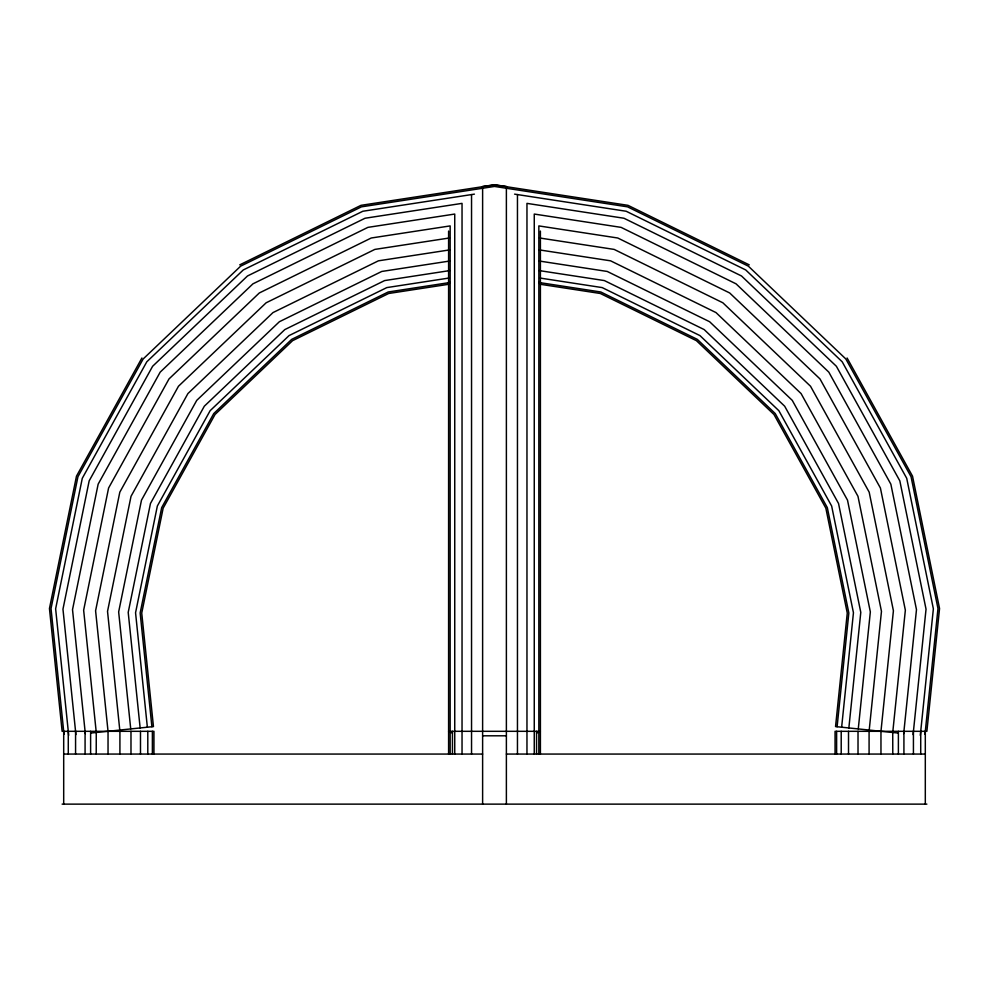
<?xml version="1.0" encoding="UTF-8"?>
<svg xmlns="http://www.w3.org/2000/svg" width="989" height="989" viewBox="0 0 989 989"><rect width="100%" height="100%" fill="white"/><g stroke="black" fill="none" stroke-linecap="round" stroke-linejoin="round"><path stroke-width="1.48" d="M96.217 753.89L96.267 732.49L83.645 610.188L108.592 488.022L169.008 378.935L259.316 292.967L371.246 238.003L450.156 225.912L450.156 753.89M90.617 754.063L90.617 731.316M837.102 726.742L848.846 612.982L827.323 507.617L775.228 413.538L697.332 339.388L600.805 291.99L538.857 282.483M841.639 727.212L853.445 612.76L831.65 506.022L778.875 410.707L699.965 335.605L602.177 287.589L539.611 277.983M848.859 727.953L860.789 612.389L838.536 503.475L784.685 406.219L704.168 329.572L604.378 280.579L539.153 270.578M858.267 728.93L870.345 611.919L847.511 500.162L792.263 400.372L709.632 321.734L607.246 271.456L539.067 260.997M880.964 754.063L880.964 731.316L869.22 730.055L881.471 611.375L857.97 496.305L801.078 393.56L716.011 312.586L610.584 260.824L538.844 249.821M880.964 731.316L893.413 610.782L869.183 492.163L810.535 386.254L722.848 302.782L614.169 249.413L539.5 237.966M898.383 754.063L898.383 731.316M903.686 733.615L916.482 609.644L890.854 484.165L828.807 372.124L736.051 283.831L621.092 227.371L534.258 214.057L534.258 754.063M913.094 734.592L926.038 609.175L899.829 480.852L836.385 366.276L741.515 275.98L623.96 218.248L526.964 203.375L526.964 754.063M920.302 735.334L933.369 608.816L906.715 478.305L842.195 361.789L745.718 269.948L626.161 211.25L514.589 194.141M924.999 734.308L937.98 608.581L911.054 476.71L845.842 358.97L748.352 266.165L627.545 206.837L494.5 186.439L361.455 206.837L240.648 266.165L143.158 358.97L77.946 476.71L51.02 608.581L64.001 734.308M141.909 358.006L76.474 476.166L49.45 608.507L62.122 731.316L153.938 731.316L153.938 754.063M239.746 264.879L360.985 205.341L494.5 184.869L506.38 186.439L506.38 804.131M536.545 733.047L540.353 731.316L448.598 731.316L452.455 733.047M474.411 194.141L362.839 211.25L243.282 269.948L146.805 361.789L82.285 478.305L55.631 608.816L68.698 735.334M449.501 237.966L374.831 249.413L266.152 302.782L178.465 386.254L119.817 492.163L95.587 610.782L108.036 731.316L108.036 754.063M450.156 249.821L378.416 260.824L272.989 312.586L187.922 393.56L131.03 496.305L107.529 611.375L119.78 730.055L108.036 731.316M449.933 260.997L381.754 271.456L279.368 321.734L196.737 400.372L141.489 500.162L118.655 611.919L130.733 728.93M449.847 270.578L384.622 280.579L284.832 329.572L204.315 406.219L150.464 503.475L128.211 612.389L140.141 727.953M449.389 277.983L386.823 287.589L289.035 335.605L210.125 410.707L157.35 506.022L135.555 612.76L147.361 727.212M450.143 282.483L388.195 291.99L291.668 339.388L213.772 413.538L161.677 507.617L140.154 612.982L151.898 726.742M448.895 284.251L388.677 293.486L292.571 340.673L215.021 414.502L163.148 508.161L141.736 613.056L153.456 726.581L119.78 730.055M90.79 733.047L107.64 731.316M506.38 735.804L482.62 735.804M63.692 754.063L482.62 754.063M506.38 754.063L925.308 754.063M62.122 804.131L926.878 804.131M869.22 730.055L835.544 726.581L847.264 613.056L825.852 508.161L773.979 414.502L696.429 340.673L600.323 293.486L540.105 284.251M881.36 731.316L898.21 733.047M749.254 264.879L628.015 205.341L494.5 184.869L482.62 186.439L482.62 804.131M847.091 358.006L912.526 476.166L939.55 608.507L926.878 731.316L835.062 731.316L835.062 754.063M85.314 733.615L72.518 609.644L98.146 484.165L160.193 372.124L252.949 283.831L367.908 227.371L454.742 214.057L454.742 754.063M75.906 734.592L62.962 609.175L89.171 480.852L152.615 366.276L247.485 275.98L365.04 218.248L462.036 203.375L462.036 754.063M892.783 753.89L892.733 732.49L905.355 610.188L880.408 488.022L819.992 378.935L729.684 292.967L617.754 238.003L538.844 225.912L538.844 753.89M925.308 731.316L925.308 804.131M920.722 731.316L920.722 754.063M913.428 731.316L913.428 754.063M903.921 731.316L903.921 754.063M869.084 731.316L869.084 754.063M858.019 731.316L858.019 754.063M848.513 731.316L848.513 754.063M841.206 731.316L841.206 754.063M836.62 731.316L836.62 754.063M540.402 231.067L540.402 754.063M536.545 731.316L536.545 754.063M517.457 194.573L517.457 754.063M471.543 194.573L471.543 754.063M452.455 731.316L452.455 754.063M448.598 231.067L448.598 754.063M152.38 731.316L152.38 754.063M147.794 731.316L147.794 754.063M140.487 731.316L140.487 754.063M130.981 731.316L130.981 754.063M119.916 731.316L119.916 754.063M85.079 731.316L85.079 754.063M75.572 731.316L75.572 754.063M68.278 731.316L68.278 754.063M63.692 731.316L63.692 804.131"/></g></svg>
